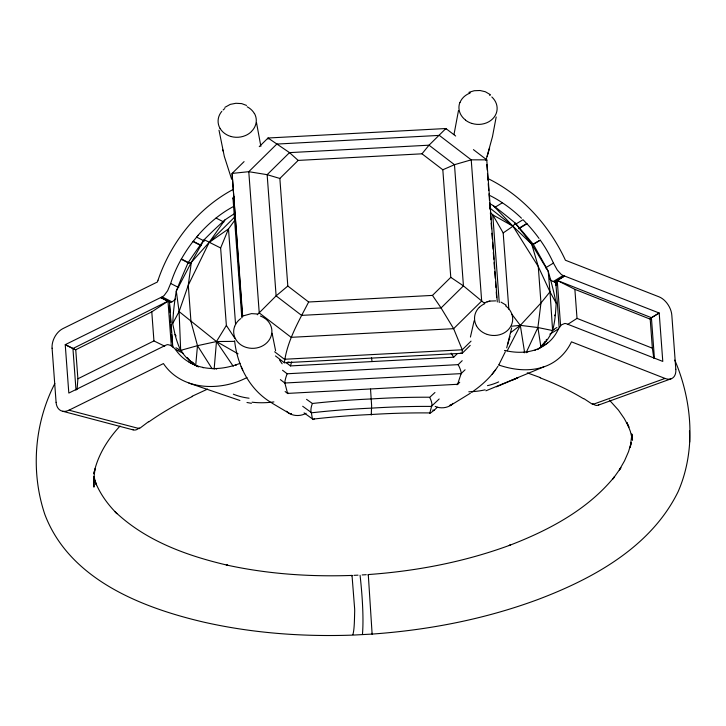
<?xml version="1.0" encoding="UTF-8"?>
<svg xmlns="http://www.w3.org/2000/svg" width="726" height="726" viewBox="0 0 726 726"><rect width="100%" height="100%" fill="white"/><g stroke="black" fill="none" stroke-linecap="round" stroke-linejoin="round"><path stroke-width="1.09" d="M372.03 633.29L372.129 634.125L368.282 574.502L368.291 575.491M268.03 139.093L268.039 138.004L445.891 128.529L455.665 136.016M470.212 345.404L462.226 353.281L284.374 362.755C287.124 340.93 298.695 321.337 308.641 301.998L432.469 295.4L450.782 277.35L442.824 169.775L421.997 153.812L298.168 160.41L279.855 178.46L287.814 286.035L308.641 301.998M445.882 129.183L445.891 128.529L429.021 145.191L421.997 153.812M486.756 160.5L486.765 159.847L473.434 149.638M631.901 434.048L630.268 447.289L631.293 442.443L628.525 451.672L624.532 460.847L619.332 469.94L620.902 467.698L612.953 478.906L614.486 476.728C587.488 509.951 548.348 530.47 509.017 545.553L510.451 544.999C464.867 561.86 416.688 571.108 368.273 574.556M176.082 335.92L175.039 334.568L172.661 323.605L173.423 312.688M511.776 326.201L520.324 325.357L537.902 327.535L552.613 330.548A67.591 16.861 85.8 0 0 555.426 314.313L556.189 303.169L553.802 292.424A67.591 8.576 73.3 0 0 548.221 271.279A70.386 4.02 60.9 0 0 541.587 259.091L533.32 244.335L528.383 238.464A80.586 3.966 50.2 0 0 519.435 227.946L515.26 223.109A91.068 10.491 41.4 0 0 493.335 205.639A97.928 22.933 36.1 0 0 489.66 203.589M77.083 389.454L77.891 378.79L75.74 349.75L65.24 344.668L68.816 393.065L165.709 345.258A8.712 5.862 -63.1 0 1 167.833 344.623L171.608 345.64L175.411 349.36A84.842 57.064 -63.1 0 0 188.842 362.011L196.882 366.058M674.772 360.087C692.323 400.997 696.216 450.184 678.148 491.62C651.376 546.242 594.694 577.787 540.035 598.705L538.592 599.259C485.24 619.106 428.839 630.05 372.139 634.079L353.163 635.087C303.867 636.856 254.254 633.326 206.048 622.645L204.514 622.309C141.788 607.744 69.514 579.529 44.849 514.471C30.537 471.873 34.222 423.512 54.84 383.528M214.116 369.389L216.475 341.547L226.367 325.43L220.64 247.983L228.499 228.935L234.952 220.042M197.254 366.294L195.702 365.487L197.49 345.676L190.974 321.654L188.279 285.191L191.328 262.358L204.16 239.689A91.068 15.065 -47.1 0 1 224.933 219.933A97.928 27.234 -41.4 0 1 234.307 213.78M538.52 348.825L540.924 347.101L537.902 327.535L540.97 303.005L538.275 266.542L531.741 244.226L515.26 223.109L512.992 226.231L503.191 232.928L508.844 309.249M458.487 110.533L453.995 134.537M429.837 413.03L431.562 406.415A290.527 94.652 -4.4 0 0 371.621 408.13A290.536 94.879 -3.1 0 0 311.39 412.822L312.389 418.875L304.076 412.885M496.176 116.986L492.491 136.588L485.93 160.464M474.142 320.756L470.421 337.055M360.06 575.246C362.083 593.006 363.862 617.073 362.474 634.188M506.712 347.854L511.676 327.843M351.774 575.954L352.019 575.391L354.642 608.86A8.013 0.499 87.8 0 1 354.696 611.029C354.442 618.271 354.497 629.306 352.89 634.633M371.258 414.809L371.63 405.652L370.532 389.1M507.692 344.496L509.988 336.419M487.155 156.507L489.623 147.886M285.118 391.541L287.56 393.41L457.598 384.29L461.137 373.618L465.076 369.788M457.144 353.816L453.696 357.219L290.454 365.913L291.68 361.829M457.571 384.353L459.721 382.239M158.05 280.127C170.909 242.239 197.581 208.498 233.037 189.504M158.005 280.272L157.406 281.987L62.944 328.597A15.863 10.672 -63.1 0 0 52.072 348.199M172.661 323.605L179.095 311.572L188.279 285.191L209.142 242.42L224.942 219.914M198.071 235.333L192.971 241.567A100.342 67.491 -63.1 0 0 182.498 257.086L181.237 259.255A85.187 57.3 -63.1 0 0 170.674 283.476L167.642 290.718L164.23 295.391A8.712 5.862 -63.1 0 1 162.125 296.852L65.24 344.668L74.07 349.142M505.214 351.983L498.835 364.842M220.64 247.983L204.16 239.689L200.376 244.943A80.586 8.63 -56.1 0 0 192.408 256.36L188.098 262.73L181.409 278.285A70.386 8.594 -66.8 0 0 176.291 291.099A67.591 13.277 -79.2 0 0 173.414 312.697M526.45 351.992L537.902 327.535M507.247 350.785L520.324 325.357L540.97 303.005L549.999 291.816L548.221 271.279L531.741 244.226L512.992 226.231L493.317 205.621M234.58 217.156L209.142 242.42L191.328 262.358L176.291 291.099L179.095 311.572L180.674 350.368A70.395 32.035 77.4 0 0 187.39 358.662L195.702 365.487M539.69 347.845L547.867 342.881A84.842 52.971 58.8 0 0 558.439 328.951L561.407 324.876L564.737 323.469A8.712 5.436 58.8 0 1 566.779 323.887L662.784 361.421L659.199 313.024L563.194 275.49A8.712 5.445 58.8 0 1 561.053 274.246L557.25 269.963L553.43 263.084A85.187 53.189 58.8 0 0 540.262 240.134L532.349 244.562M554.519 315.765L555.426 314.304M471.673 392.303C481.91 385.325 491.266 376.758 497.954 366.258M539.427 347.999L540.924 347.101L547.504 339.478A70.395 27.47 -83.9 0 0 552.613 330.557M546.651 340.685L544.654 342.109M492.201 374.126L495.658 369.661M653.836 358.263L652.356 348.19L650.206 319.15L651.413 317.698L659.199 313.024L650.169 318.496M120.044 426.035C107.557 439.475 97.493 455.665 93.826 473.824L95.042 468.833L93.863 477.998L93.935 487.119L93.745 476.973M175.293 299.03L174.049 300.364A8.712 5.862 -63.1 0 1 171.944 301.825L170.556 302.515L160.736 297.542L169.476 301.916L172.806 346.937M452.96 403.357C448.958 407.894 440.981 409.083 435.173 406.406M244.081 161.617L232.102 173.414L242.411 316.772M259.255 146.661L268.039 138.004L289.52 152.623L298.168 160.41M471.047 341.129L462.262 349.787L284.41 359.261L274.637 351.774M462.19 360.686L458.17 364.643L287.115 373.763L282.541 370.251M257.267 314.766L276.116 295.872L287.814 286.035M431.707 406.061L439.176 398.982M437.37 407.222L434.239 410.163L432.678 410.136M434.175 410.217L430.091 413.303M434.947 392.512L429.837 397.222A297.097 97.865 -4.4 0 0 371.258 398.946A297.097 98.092 -3.1 0 0 312.407 403.484L306.553 399.345M547.631 343.035L546.678 343.788A100.342 62.645 58.8 0 1 536.242 349.478L534.862 350.313M510.451 332.789L520.324 325.357L511.603 313.904M537.449 349.596L538.256 349.015M148.349 421.824L139.356 428.612L68.979 410.19A15.863 10.672 -63.1 0 1 56.074 402.322M209.142 242.42L228.499 228.935L235.578 324.486M551.969 330.493L554.183 329.54M75.74 349.75L151.788 311.871L167.996 301.172L171.327 346.202M224.86 107.366L230.26 104.381L235.896 103.283L241.667 103.6L246.522 105.424M567.487 324.531L577.016 318.378L652.356 348.19M539.454 347.845L541.324 346.647M470.384 393.211L450.129 405.671M494.66 207.473L502.374 202.79A109.463 68.344 58.8 0 1 521.368 218.099L521.468 218.208M515.07 224.525L523.001 219.715L526.949 223.78A100.342 62.645 58.8 0 1 538.792 238.101L539.028 238.437M518.809 228.318L526.731 223.517M518.791 228.726L526.949 223.78M532.34 244.934L540.262 240.134M545.498 267.894L553.43 263.084M549.791 279.083L551.125 280.272A8.712 5.445 58.8 0 0 553.266 281.516L563.194 275.49M554.646 282.051L564.574 276.025L555.735 281.334L559.156 327.49M505.069 350.858L505.468 350.622A110.497 68.988 58.8 0 0 524.29 352.083L528.165 351.602A110.497 68.988 58.8 0 0 536.06 349.587M554.455 328.987L556.933 327.48M549.836 334.169L558.439 328.951M523.491 352.564L524.29 352.083M526.359 352.691L528.165 351.602M306.118 413.285C300.001 416.751 291.462 416.297 286.525 411.225M167.996 301.172L72.936 348.525L76.012 390.171M77.891 378.79L153.939 340.921L164.72 346.211M68.979 410.19L163.441 363.572C181.564 390.652 220.296 391.604 246.958 377.529M192.154 396.242L207.572 389.091M243.31 315.846L251.486 313.614L257.276 313.986M442.824 169.775L454.476 164.693L471.228 159.838L486.765 159.847L497.283 301.962M511.939 380.297L517.919 377.738L496.43 386.813M675.824 369.298A15.863 9.901 58.8 0 1 665.061 378.446L571.471 341.837C566.035 353.417 556.071 362.891 543.801 366.857L485.903 390.815M484.46 302.778L489.887 301.072L495.658 300.873M468.887 92.356L474.196 90.732L480.022 90.505L485.331 91.739L490.467 94.743M598.523 405.081L670.906 378.872M665.061 378.428L592.715 404.464L583.876 398.619M543.801 366.857C529.19 371.821 513.128 369.942 498.762 365.006M180.674 350.368L197.49 345.676L216.475 341.547L234.562 341.365M489.887 301.072L486.983 301.744M287.46 362.229L289.002 361.965M188.098 262.73L191.328 262.358M366.231 574.693L362.138 574.938M461.137 373.618L284.873 383.01L287.56 393.41M358.045 575.155L353.961 575.346M351.919 575.428C309.83 576.916 267.458 574.003 226.276 564.955L227.801 565.291C187.181 555.844 145.89 541.052 115.162 511.785L117.022 513.709C107.421 504.134 99.362 492.881 94.607 480.113L96.331 484.759L94.044 476.855M240.079 363.336A115.216 77.491 -63.1 0 1 235.36 365.006A110.497 74.324 -63.1 0 1 215.459 368.536L211.239 368.481A110.497 74.324 -63.1 0 1 202.49 367.365M460.311 353.199L462.226 353.281L462.262 349.787L453.632 328.669L441.063 307.942L432.469 295.4M531.741 244.226L533.32 244.335M178.324 349.569L181.999 351.021M251.414 403.311L246.976 402.494M62.735 411.279L133.148 429.883M279.855 178.46L267.15 174.676L248.782 171.69L232.102 173.414L242.702 316.663M188.905 383.119L239.907 400.48M527.23 372.837L540.571 377.674M553.266 281.516L556.588 282.813M560.572 325.457L557.241 280.436L651.413 317.698L654.407 358.217M555.789 281.352L556.062 285.617M557.241 280.436L574.874 289.338L650.206 319.15M487.836 178.505C522.348 195.385 549.373 225.614 565.436 260.244L659.027 296.834A15.863 9.901 58.8 0 1 671.822 315.175L675.806 369.289M198.071 235.324A109.463 73.625 -63.1 0 1 216.03 218.054L223.871 222.02M196.564 237.103L204.405 241.077M193.161 241.286L201.247 245.388M192.971 241.567L201.029 245.66M181.409 258.991L189.25 262.966M181.237 259.255L189.069 263.229M170.674 283.476L178.732 287.56M162.125 296.852L171.944 301.825M235.36 365.006L236.15 365.405M175.928 347.781L178.378 349.024M215.459 368.536L216.647 369.135M175.411 349.36L183.469 353.444M203.28 367.764L202.273 367.274A100.342 67.491 -63.1 0 1 190.321 362.828M197.88 366.621L198.497 366.939M501.013 302.116L506.167 305.174M190.33 362.818L189.041 362.092M556.189 303.169L549.999 291.816L538.275 266.542L512.992 226.231L492.763 214.86L490.413 212.419M179.095 311.572L216.475 341.547L238.092 353.843M289.592 413.557L271.733 402.957M188.488 359.769L190.548 360.976L189.985 360.432M450.782 277.35L463.442 285.89L484.777 303.532M302.678 406.261L311.272 412.477M270.39 402.059C249.19 389.009 237.275 365.114 234.625 340.884M286.525 362.909L290.454 365.913M275.49 355.949L284.374 362.755M280.381 379.625L284.882 383.074M489.868 208.035L512.992 226.231M609.395 400.08L618.498 410.19L624.296 418.575L628.916 427.206L626.865 422.505L630.322 431.262L632.555 440.192L631.82 434.62M282.142 363.78L279.456 359.942M216.475 341.547L233.282 366.331M226.367 325.43L234.979 338.534M197.49 345.676L212.164 368.835M451.145 353.163L453.696 357.219M371.204 414.836L371.095 414.237M503.191 232.928L492.763 214.86L499.252 302.533M241.15 366.594L242.765 370.196M231.667 179.313L224.307 156.38L218.998 130.145M275.608 350.758L272.096 333.243M233.046 198.915L241.831 317.924M222.564 149.438L222.946 150.954M260.87 146.334L256.55 122.894M520.324 325.357L524.671 352.845M371.467 357.664L372.075 361.566M631.674 434.166L632.237 439.185L632.192 436.916M574.874 289.338L577.016 318.378M486.81 164.466L487.228 170.111M487.482 173.496L487.981 180.257M488.235 183.642L488.734 190.412M488.988 193.797L489.487 200.558M489.651 202.817L490.15 209.587M490.404 212.972L490.903 219.733M491.157 223.118L491.575 228.763M491.901 233.273L492.319 238.908M492.573 242.293L493.072 249.063M493.326 252.448L493.825 259.209M494.079 262.594L494.497 268.239M494.742 271.615L495.241 278.385M495.495 281.77L495.912 287.405M496.248 291.925L496.666 297.56M169.539 305.492L170.029 312.207M170.283 315.556L170.773 322.271M170.946 324.504L171.517 332.336M171.69 334.577L172.262 342.4M172.434 344.641L172.597 346.874M151.788 311.871L153.939 340.921M52.09 348.19L56.093 402.313M549.999 291.816L552.613 330.548M689.482 430.917L689.7 442.061M193.778 363.481A84.842 57.064 -63.1 0 1 192.091 361.993M216.03 218.045A112.158 75.44 -63.1 0 1 233.89 206.293M273.902 401.914A77.736 50.965 -25 0 1 252.067 402.195M249.054 398.211A77.582 55.485 -30.3 0 1 233.327 394.182M148.785 421.906A268.13 112.376 -9.4 0 1 192.562 396.396M139.31 427.85A16.389 7.696 -71.8 0 1 132.441 429.384M180.683 350.349A67.591 21.562 88.1 0 1 175.03 334.586M194.432 364.198A72.791 46.8 -16.1 0 1 190.947 361.376M188.96 359.397A70.658 45.429 -16.1 0 1 187.29 357.482M544.682 342.118A72.791 45.765 13.3 0 1 541.115 346.084M546.542 339.351A70.658 44.422 13.3 0 1 546.215 339.868M505.468 350.622A115.216 71.928 58.8 0 1 504.706 350.44M489.415 195.294A112.158 70.023 58.8 0 1 502.374 202.79M485.104 389.808A77.736 49.241 22.1 0 1 468.815 391.777M498.662 381.894A77.582 53.533 27.8 0 1 487.473 385.651M540.171 377.865A268.13 114.027 1.4 0 1 583.486 398.737M598.832 404.609A16.389 6.697 66.5 0 1 592.634 403.592M457.062 384.726A6.779 1.506 67 0 1 456.554 384.399M457.625 384.471A6.779 1.506 67 0 1 457.589 384.544M288.431 393.129A6.779 1.053 -73.4 0 1 288.004 393.664M458.17 364.761A6.616 1.47 67 0 1 461.246 373.817M232.792 198.752A6.616 3.113 21.4 0 1 234.126 196.846M284.792 383.219A6.616 1.025 -73.4 0 1 287.106 373.881M312.534 419.174A271.669 88.717 -3.1 0 1 371.295 414.51A271.669 88.508 -4.4 0 1 429.856 412.931M314.485 418.63A6.743 2.26 -76.4 0 1 312.516 419.256M311.191 412.677A6.643 2.178 -76.3 0 1 312.416 403.511M429.738 397.558A6.643 2.378 69.2 0 1 431.779 406.188M476.438 325.72A19.148 16.834 5.6 0 1 479.314 307.279M479.36 307.316A19.076 16.725 4.6 0 1 484.696 303.731M505.65 305.9A19.076 16.725 4.6 0 1 510.832 311.772A19.175 16.807 4.6 0 1 508.99 328.914L507.882 330.103A19.112 16.752 4.6 0 1 501.92 333.978A19.175 16.807 4.6 0 1 487.309 334.441M487.255 334.441A19.112 16.752 4.6 0 1 476.356 325.665M451.1 404.827A6.371 3.412 53.5 0 1 449.703 405.262M265.353 318.669A19.148 16.889 -4 0 1 270.907 336.673A19.085 16.78 -2.8 0 1 261.342 346.502A19.166 16.852 -3 0 1 246.758 347.554A19.112 16.798 -3.1 0 1 240.242 344.378L238.972 343.298A19.166 16.852 -3 0 1 234.661 326.382M234.643 326.401A19.085 16.78 -2.8 0 1 240.687 318.623M260.389 316.037A19.085 16.78 -2.8 0 1 264.99 318.487M291.507 413.575A6.371 3.076 -60.9 0 1 289.665 413.43M465.575 120.089A19.148 16.335 4.8 0 1 459.885 102.457M472.072 123.493A19.085 16.362 3.8 0 1 465.557 120.198M459.975 102.538A19.085 16.362 3.8 0 1 469.55 93.255M489.623 95.233A19.085 16.362 3.8 0 1 489.996 95.487M469.468 93.173A19.166 16.426 3.9 0 1 470.312 92.846M491.82 96.957A19.175 16.435 4 0 1 496.167 113.574A19.085 16.362 3.8 0 1 486.574 122.848A19.166 16.426 3.9 0 1 472.009 123.456M254.418 113.401A19.148 16.389 -4 0 1 251.396 131.506M251.459 131.56A19.076 16.399 -3.1 0 1 245.488 135.535A19.166 16.471 -3.1 0 1 230.904 136.488M230.977 136.497A19.076 16.399 -3.1 0 1 220.042 128.348M247.158 106.786A19.076 16.399 -3.1 0 1 254.3 113.438M223.1 109.998A19.112 16.426 -3.1 0 1 224.788 108.573M219.978 128.293A19.175 16.48 -3.2 0 1 221.811 111.341M276.824 144.066L248.782 171.69L259.236 312.888L291.126 337.327L453.632 328.669L481.674 301.036L471.228 159.838L439.33 135.399L276.824 144.066M289.52 152.623L267.15 174.676L276.116 295.872L301.562 315.374L441.063 307.942L463.442 285.89L454.476 164.693L429.021 145.191L289.52 152.623"/></g></svg>
